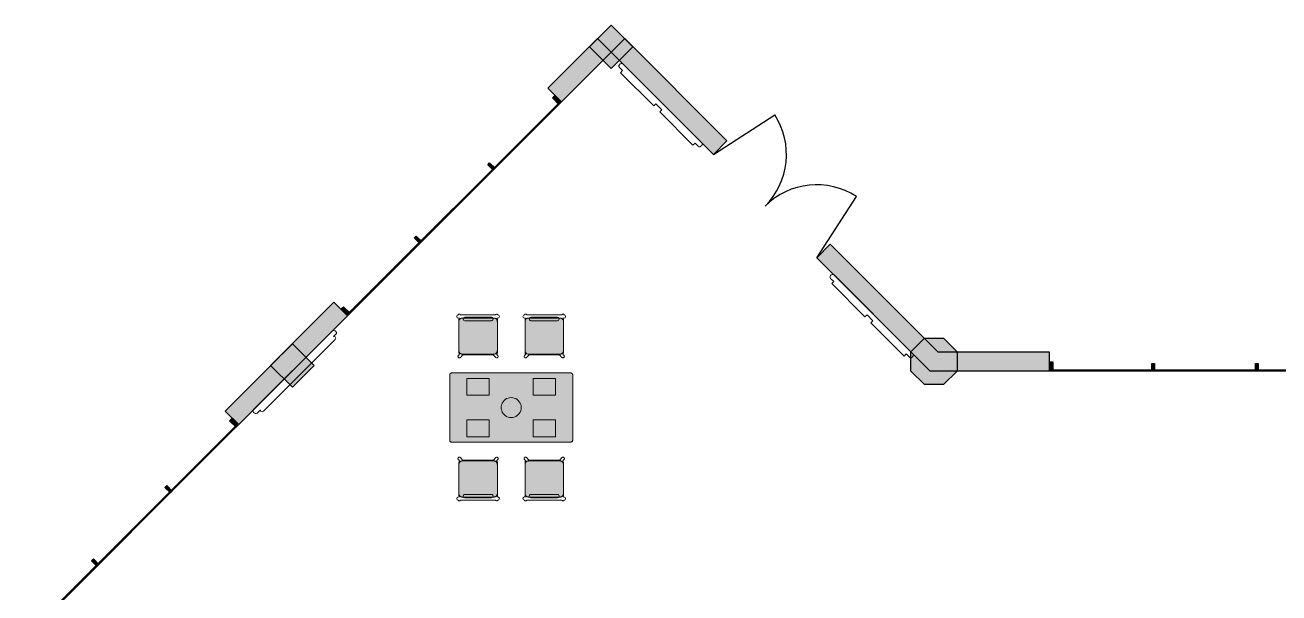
# Model space of a CAD drawing. Extents: x 2172.2 to 2210.6, y 415.3 to 458.1.
# Drawn here: x 2173.41 to 2189.72, y 450.7 to 458.09 of the extents above; entities that cross this region are included whole.
import ezdxf

# ---------------------------------------------------------------- set-up
doc = ezdxf.new("R2010")
doc.units = 0
for name, color, linetype, lineweight in [('AYAA_BR_CHAIRS', 7, 'CONTINUOUS', 18), ('AYAA_BR_COLUMNS', 8, 'CONTINUOUS', 30), ('AYAA_BR_FINE_DETAIL', 8, 'CONTINUOUS', 9), ('AYAA_BR_GLAZING', 4, 'CONTINUOUS', 13), ('AYAA_BR_TABLES', 7, 'CONTINUOUS', 18), ('AYAA_BR_WALL_DECOR', 32, 'CONTINUOUS', 13), ('AYAA_BR_WALLS', 7, 'CONTINUOUS', 30)]:
    doc.layers.add(name, color=color, linetype=linetype, lineweight=lineweight)

# ---------------------------------------------------------------- blocks, each defined once
blk = doc.blocks.new('AYAA_BR_ARCHITECTURE')
at = {"layer": 'AYAA_BR_COLUMNS', "true_color": 0xc2b092}
for points in [[(-8.96358, 24.092869), (-8.68074, 23.81003), (-8.96358, 23.527191), (-9.246388, 23.810064)], [(-12.827707, 19.663063), (-13.110547, 19.380224), (-13.393355, 19.663097), (-13.110547, 19.945902)], [(-4.888579, 19.414322), (-5.065355, 19.591097), (-5.065322, 19.841131), (-4.888579, 20.01787), (-4.638581, 20.01787), (-4.461805, 19.841095), (-4.461805, 19.591097), (-4.638581, 19.414322)]]:
    blk.add_hatch(color=256, dxfattribs=at).paths.add_polyline_path(points)
at = {"layer": 'AYAA_BR_WALLS', "true_color": 0xe4e1d8}
for points in [[(-9.785592, 23.270863), (-9.140357, 23.916096), (-8.96358, 23.739319), (-9.608815, 23.094086)], [(-8.96358, 23.739319), (-8.786804, 23.916096), (-7.45641, 22.585703), (-7.633187, 22.408926)], [(-9.727609, 23.144997), (-9.695082, 23.177523), (-9.610229, 23.09267), (-9.642756, 23.060144)], [(-10.568145, 22.276176), (-10.544104, 22.300219), (-10.473392, 22.229507), (-10.497435, 22.205465)], [(-11.522739, 21.321583), (-11.498697, 21.345623), (-11.427987, 21.274914), (-11.452028, 21.250872)], [(-3.26358, 19.591097), (-4.815357, 19.591097), (-6.289684, 21.065424), (-6.112907, 21.242199), (-4.711805, 19.841097), (-3.26358, 19.841097)], [(-13.985592, 19.070862), (-12.571379, 20.485075), (-12.394602, 20.308298), (-13.808815, 18.894085)], [(-12.445514, 20.427092), (-12.360661, 20.342239), (-12.393188, 20.309711), (-12.478041, 20.394566)], [(-3.26158, 19.711096), (-3.21558, 19.711096), (-3.21558, 19.591097), (-3.26158, 19.591097)], [(-1.93058, 19.691095), (-1.89658, 19.691095), (-1.89658, 19.591097), (-1.93058, 19.591097)], [(-0.58058, 19.691095), (-0.54658, 19.691095), (-0.54658, 19.591097), (-0.58058, 19.591097)], [(-13.927608, 18.944996), (-13.895082, 18.977524), (-13.810229, 18.892672), (-13.842756, 18.860144)], [(-14.768146, 18.076176), (-14.744103, 18.100218), (-14.673393, 18.029507), (-14.697434, 18.005465)], [(-15.722739, 17.121582), (-15.698698, 17.145624), (-15.627987, 17.074913), (-15.652029, 17.050871)]]:
    blk.add_hatch(color=256, dxfattribs=at).paths.add_polyline_path(points)
at = {"layer": 'AYAA_BR_COLUMNS', "linetype": 'CONTINUOUS', "lineweight": -2}
for points in [[(-8.96358, 24.092869), (-8.68074, 23.81003), (-8.96358, 23.527191), (-9.246388, 23.810064)], [(-12.827707, 19.663063), (-13.110547, 19.380224), (-13.393355, 19.663097), (-13.110547, 19.945902)], [(-4.888579, 19.414322), (-5.065355, 19.591097), (-5.065322, 19.841131), (-4.888579, 20.01787), (-4.638581, 20.01787), (-4.461805, 19.841095), (-4.461805, 19.591097), (-4.638581, 19.414322)]]:
    blk.add_lwpolyline(points, close=True, dxfattribs=at)
at = {"layer": 'AYAA_BR_GLAZING', "linetype": 'CONTINUOUS', "lineweight": -2}
for points in [[(-9.626493, 23.076406), (-12.376925, 20.325975), (-12.387531, 20.336582), (-9.637099, 23.087013)], [(2.11142, 19.591097), (-3.23858, 19.591097), (-3.23858, 19.606096), (2.11142, 19.606096)], [(-13.837099, 18.887014), (-13.826492, 18.876408), (-16.576925, 16.125977), (-16.58753, 16.136581)]]:
    blk.add_lwpolyline(points, close=True, dxfattribs=at)
at = {"layer": 'AYAA_BR_WALLS', "linetype": 'CONTINUOUS', "lineweight": -2}
for points in [[(-9.785592, 23.270863), (-9.140357, 23.916096), (-8.96358, 23.739319), (-9.608815, 23.094086)], [(-8.96358, 23.739319), (-8.786804, 23.916096), (-7.45641, 22.585703), (-7.633187, 22.408926)], [(-9.727609, 23.144997), (-9.695082, 23.177523), (-9.610229, 23.09267), (-9.642756, 23.060144)], [(-10.568145, 22.276176), (-10.544104, 22.300219), (-10.473392, 22.229507), (-10.497435, 22.205465)], [(-11.522739, 21.321583), (-11.498697, 21.345623), (-11.427987, 21.274914), (-11.452028, 21.250872)], [(-3.26358, 19.591097), (-4.815357, 19.591097), (-6.289684, 21.065424), (-6.112907, 21.242199), (-4.711805, 19.841097), (-3.26358, 19.841097)], [(-13.985592, 19.070862), (-12.571379, 20.485075), (-12.394602, 20.308298), (-13.808815, 18.894085)], [(-12.445514, 20.427092), (-12.360661, 20.342239), (-12.393188, 20.309711), (-12.478041, 20.394566)], [(-3.26158, 19.711096), (-3.21558, 19.711096), (-3.21558, 19.591097), (-3.26158, 19.591097)], [(-1.93058, 19.691095), (-1.89658, 19.691095), (-1.89658, 19.591097), (-1.93058, 19.591097)], [(-0.58058, 19.691095), (-0.54658, 19.691095), (-0.54658, 19.591097), (-0.58058, 19.591097)], [(-13.927608, 18.944996), (-13.895082, 18.977524), (-13.810229, 18.892672), (-13.842756, 18.860144)], [(-14.768146, 18.076176), (-14.744103, 18.100218), (-14.673393, 18.029507), (-14.697434, 18.005465)], [(-15.722739, 17.121582), (-15.698698, 17.145624), (-15.627987, 17.074913), (-15.652029, 17.050871)]]:
    blk.add_lwpolyline(points, close=True, dxfattribs=at)
blk = doc.blocks.new('AYAA_BR_DOOR_D1')
at = {"color": 0, "linetype": 'CONTINUOUS'}
for points in [[(-0.95, 0), (-0.752, 0.929)], [(0.95, 0), (0.752, 0.929)]]:
    blk.add_lwpolyline(points, dxfattribs=at)
at = {"color": 0}
for centre, start, end in [((-0.95, 0), 0, 78), ((0.95, 0), 102, 180)]:
    blk.add_arc(centre, 0.95, start, end, dxfattribs=at)
blk = doc.blocks.new('AYAA_BR_TABLE_FOUR_RECT')
at = {"true_color": 0xefe8d6}
blk.add_hatch(color=256, dxfattribs=at).paths.add_polyline_path([(-0.794834, -0.440219), (-0.796651, -0.4375), (-0.798097, -0.434567), (-0.799148, -0.43147), (-0.799786, -0.428263), (-0.8, -0.425), (-0.8, 0.425), (-0.799786, 0.428263), (-0.799148, 0.43147), (-0.798097, 0.434567), (-0.796651, 0.4375), (-0.794834, 0.440219), (-0.792678, 0.442678), (-0.790219, 0.444834), (-0.7875, 0.446651), (-0.784567, 0.448097), (-0.78147, 0.449148), (-0.778263, 0.449786), (-0.775, 0.45), (0.775, 0.45), (0.778263, 0.449786), (0.78147, 0.449148), (0.784567, 0.448097), (0.7875, 0.446651), (0.790219, 0.444834), (0.792678, 0.442678), (0.794834, 0.440219), (0.796651, 0.4375), (0.798097, 0.434567), (0.799148, 0.43147), (0.799786, 0.428263), (0.8, 0.425), (0.8, -0.425), (0.799786, -0.428263), (0.799148, -0.43147), (0.798097, -0.434567), (0.796651, -0.4375), (0.794834, -0.440219), (0.792678, -0.442678), (0.790219, -0.444834), (0.7875, -0.446651), (0.784567, -0.448097), (0.78147, -0.449148), (0.778263, -0.449786), (0.775, -0.45), (-0.775, -0.45), (-0.778263, -0.449786), (-0.78147, -0.449148), (-0.784567, -0.448097), (-0.7875, -0.446651), (-0.790219, -0.444834), (-0.792678, -0.442678)])
at = {"color": 0, "linetype": 'CONTINUOUS', "lineweight": -2}
blk.add_lwpolyline([(-0.8, -0.425), (-0.8, 0.425), (-0.799786, 0.428263), (-0.799148, 0.43147), (-0.798097, 0.434567), (-0.796651, 0.4375), (-0.794834, 0.440219), (-0.792678, 0.442678), (-0.790219, 0.444834), (-0.7875, 0.446651), (-0.784567, 0.448097), (-0.78147, 0.449148), (-0.778263, 0.449786), (-0.775, 0.45), (0.775, 0.45), (0.778263, 0.449786), (0.78147, 0.449148), (0.784567, 0.448097), (0.7875, 0.446651), (0.790219, 0.444834), (0.792678, 0.442678), (0.794834, 0.440219), (0.796651, 0.4375), (0.798097, 0.434567), (0.799148, 0.43147), (0.799786, 0.428263), (0.8, 0.425), (0.8, -0.425), (0.799786, -0.428263), (0.799148, -0.43147), (0.798097, -0.434567), (0.796651, -0.4375), (0.794834, -0.440219), (0.792678, -0.442678), (0.790219, -0.444834), (0.7875, -0.446651), (0.784567, -0.448097), (0.78147, -0.449148), (0.778263, -0.449786), (0.775, -0.45), (-0.775, -0.45), (-0.778263, -0.449786), (-0.78147, -0.449148), (-0.784567, -0.448097), (-0.7875, -0.446651), (-0.790219, -0.444834), (-0.792678, -0.442678), (-0.794834, -0.440219), (-0.796651, -0.4375), (-0.798097, -0.434567), (-0.799148, -0.43147), (-0.799786, -0.428263)], close=True, dxfattribs=at)
at = {"layer": 'AYAA_BR_FINE_DETAIL', "linetype": 'CONTINUOUS', "lineweight": -2}
for points in [[(-0.575, 0.378), (-0.574733, 0.378999), (-0.573999, 0.379733), (-0.573, 0.38), (-0.287, 0.38), (-0.286001, 0.379733), (-0.285267, 0.378999), (-0.285, 0.378), (-0.285, 0.162), (-0.285267, 0.161001), (-0.286001, 0.160267), (-0.287, 0.16), (-0.573, 0.16), (-0.573999, 0.160267), (-0.574733, 0.161001), (-0.575, 0.162)], [(0.285267, 0.378999), (0.286001, 0.379733), (0.287, 0.38), (0.573, 0.38), (0.573999, 0.379733), (0.574733, 0.378999), (0.575, 0.378), (0.575, 0.162), (0.574733, 0.161001), (0.573999, 0.160267), (0.573, 0.16), (0.287, 0.16), (0.286001, 0.160267), (0.285267, 0.161001), (0.285, 0.162), (0.285, 0.378)], [(-0.123637, 0.040172), (-0.115831, 0.059019), (-0.105172, 0.076412), (-0.091924, 0.091924), (-0.076412, 0.105172), (-0.059019, 0.115831), (-0.040172, 0.123637), (-0.020336, 0.128399), (0, 0.13), (0.020336, 0.128399), (0.040172, 0.123637), (0.059019, 0.115831), (0.076412, 0.105172), (0.091924, 0.091924), (0.105172, 0.076412), (0.115831, 0.059019), (0.123637, 0.040172), (0.128399, 0.020336), (0.13, 0), (0.128399, -0.020336), (0.123637, -0.040172), (0.115831, -0.059019), (0.105172, -0.076412), (0.091924, -0.091924), (0.076412, -0.105172), (0.059019, -0.115831), (0.040172, -0.123637), (0.020336, -0.128399), (0, -0.13), (-0.020336, -0.128399), (-0.040172, -0.123637), (-0.059019, -0.115831), (-0.076412, -0.105172), (-0.091924, -0.091924), (-0.105172, -0.076412), (-0.115831, -0.059019), (-0.123637, -0.040172), (-0.128399, -0.020336), (-0.13, 0), (-0.128399, 0.020336)], [(-0.573, -0.16), (-0.287, -0.16), (-0.286001, -0.160267), (-0.285267, -0.161001), (-0.285, -0.162), (-0.285, -0.378), (-0.285267, -0.378999), (-0.286001, -0.379733), (-0.287, -0.38), (-0.573, -0.38), (-0.573999, -0.379733), (-0.574733, -0.378999), (-0.575, -0.378), (-0.575, -0.162), (-0.574733, -0.161001), (-0.573999, -0.160267)], [(0.287, -0.16), (0.573, -0.16), (0.573999, -0.160267), (0.574733, -0.161001), (0.575, -0.162), (0.575, -0.378), (0.574733, -0.378999), (0.573999, -0.379733), (0.573, -0.38), (0.287, -0.38), (0.286001, -0.379733), (0.285267, -0.378999), (0.285, -0.378), (0.285, -0.162), (0.285267, -0.161001), (0.286001, -0.160267)]]:
    blk.add_lwpolyline(points, close=True, dxfattribs=at)
blk = doc.blocks.new('AYAA_BR_CHAIR_OLIVE')
at = {"true_color": 0xd7dec3}
blk.add_hatch(color=256, dxfattribs=at).paths.add_polyline_path([(-0.247475, -0.204863), (-0.248872, -0.200013), (-0.249717, -0.195038), (-0.25, -0.19), (-0.25, 0.19), (-0.249717, 0.195038), (-0.248872, 0.200013), (-0.247475, 0.204863), (-0.245544, 0.209525), (-0.243103, 0.213941), (-0.240182, 0.218057), (-0.23682, 0.22182), (-0.233057, 0.225182), (-0.228941, 0.228103), (-0.224525, 0.230544), (-0.219863, 0.232475), (-0.215013, 0.233872), (-0.210038, 0.234717), (-0.205, 0.235), (0.205, 0.235), (0.210038, 0.234717), (0.215013, 0.233872), (0.219863, 0.232475), (0.224525, 0.230544), (0.228941, 0.228103), (0.233057, 0.225182), (0.23682, 0.22182), (0.240182, 0.218057), (0.243103, 0.213941), (0.245544, 0.209525), (0.247475, 0.204863), (0.248872, 0.200013), (0.249717, 0.195038), (0.25, 0.19), (0.25, -0.19), (0.249717, -0.195038), (0.248872, -0.200013), (0.247475, -0.204863), (0.245544, -0.209525), (0.243103, -0.213941), (0.240182, -0.218057), (0.23682, -0.22182), (0.233057, -0.225182), (0.228941, -0.228103), (0.224525, -0.230544), (0.219863, -0.232475), (0.215013, -0.233872), (0.210038, -0.234717), (0.205, -0.235), (-0.205, -0.235), (-0.210038, -0.234717), (-0.215013, -0.233872), (-0.219863, -0.232475), (-0.224525, -0.230544), (-0.228941, -0.228103), (-0.233057, -0.225182), (-0.23682, -0.22182), (-0.240182, -0.218057), (-0.243103, -0.213941), (-0.245544, -0.209525)])
at = {"color": 0, "linetype": 'CONTINUOUS', "lineweight": -2}
for points in [[(-0.255, -0.233), (-0.242972, -0.233), (-0.245992, -0.22998), (-0.25, -0.215), (-0.25, 0.215), (-0.245992, 0.22998), (-0.240149, 0.235823), (-0.252556, 0.249383), (-0.254118, 0.250179), (-0.258321, 0.254382), (-0.26102, 0.259679), (-0.26195, 0.26555), (-0.26102, 0.271421), (-0.258321, 0.276718), (-0.254118, 0.280921), (-0.248821, 0.28362), (-0.24295, 0.28455), (-0.237079, 0.28362), (-0.231782, 0.280921), (-0.227579, 0.276718), (-0.22608, 0.273776), (-0.20172, 0.24715), (-0.200943, 0.245), (0.200943, 0.245), (0.20172, 0.24715), (0.22608, 0.273776), (0.227579, 0.276718), (0.231782, 0.280921), (0.237079, 0.28362), (0.24295, 0.28455), (0.248821, 0.28362), (0.254118, 0.280921), (0.258321, 0.276718), (0.26102, 0.271421), (0.26195, 0.26555), (0.26102, 0.259679), (0.258321, 0.254382), (0.254118, 0.250179), (0.252556, 0.249383), (0.240149, 0.235823), (0.245992, 0.22998), (0.25, 0.215), (0.25, -0.215), (0.245992, -0.22998), (0.242972, -0.233), (0.255, -0.233), (0.270556, -0.239444), (0.277, -0.255), (0.270556, -0.270556), (0.259027, -0.275332), (0.258321, -0.276718), (0.254118, -0.280921), (0.248821, -0.28362), (0.24295, -0.28455), (0.237079, -0.28362), (0.231782, -0.280921), (0.227861, -0.277), (-0.227861, -0.277), (-0.231782, -0.280921), (-0.237079, -0.28362), (-0.24295, -0.28455), (-0.248821, -0.28362), (-0.254118, -0.280921), (-0.258321, -0.276718), (-0.259027, -0.275332), (-0.270556, -0.270556), (-0.277, -0.255), (-0.270556, -0.239444)], [(-0.247475, -0.204863), (-0.248872, -0.200013), (-0.249717, -0.195038), (-0.25, -0.19), (-0.25, 0.19), (-0.249717, 0.195038), (-0.248872, 0.200013), (-0.247475, 0.204863), (-0.245544, 0.209525), (-0.243103, 0.213941), (-0.240182, 0.218057), (-0.23682, 0.22182), (-0.233057, 0.225182), (-0.228941, 0.228103), (-0.224525, 0.230544), (-0.219863, 0.232475), (-0.215013, 0.233872), (-0.210038, 0.234717), (-0.205, 0.235), (0.205, 0.235), (0.210038, 0.234717), (0.215013, 0.233872), (0.219863, 0.232475), (0.224525, 0.230544), (0.228941, 0.228103), (0.233057, 0.225182), (0.23682, 0.22182), (0.240182, 0.218057), (0.243103, 0.213941), (0.245544, 0.209525), (0.247475, 0.204863), (0.248872, 0.200013), (0.249717, 0.195038), (0.25, 0.19), (0.25, -0.19), (0.249717, -0.195038), (0.248872, -0.200013), (0.247475, -0.204863), (0.245544, -0.209525), (0.243103, -0.213941), (0.240182, -0.218057), (0.23682, -0.22182), (0.233057, -0.225182), (0.228941, -0.228103), (0.224525, -0.230544), (0.219863, -0.232475), (0.215013, -0.233872), (0.210038, -0.234717), (0.205, -0.235), (-0.205, -0.235), (-0.210038, -0.234717), (-0.215013, -0.233872), (-0.219863, -0.232475), (-0.224525, -0.230544), (-0.228941, -0.228103), (-0.233057, -0.225182), (-0.23682, -0.22182), (-0.240182, -0.218057), (-0.243103, -0.213941), (-0.245544, -0.209525)], [(-0.183735, -0.203506), (-0.1725, -0.2005), (0.1725, -0.2005), (0.183735, -0.203506), (0.191994, -0.211765), (0.195, -0.223), (0.191994, -0.234235), (0.183735, -0.242494), (0.1725, -0.2455), (-0.1725, -0.2455), (-0.183735, -0.242494), (-0.191994, -0.234235), (-0.195, -0.223), (-0.191994, -0.211765)]]:
    blk.add_lwpolyline(points, close=True, dxfattribs=at)
blk = doc.blocks.new('AYAA_BR_WALL_SUN')
at = {"color": 0, "linetype": 'CONTINUOUS', "lineweight": -2}
blk.add_lwpolyline([(-0.65, -0.104), (-0.666971, -0.096971), (-0.674, -0.08), (-0.666971, -0.063029), (-0.664487, -0.062), (-0.725, -0.062), (-0.737484, -0.05866), (-0.74666, -0.049484), (-0.75, -0.037), (-0.75, -0.023), (-0.74666, -0.010516), (-0.737484, -0.00134), (-0.725, 0.002), (0.725, 0.002), (0.737484, -0.00134), (0.74666, -0.010516), (0.75, -0.023), (0.75, -0.037), (0.74666, -0.049484), (0.737484, -0.05866), (0.725, -0.062), (0.684472, -0.062), (0.686954, -0.063029), (0.693977, -0.08), (0.686954, -0.096971), (0.67, -0.104)], close=True, dxfattribs=at)
blk = doc.blocks.new('AYAA_BR_WALL_ARCH')
at = {"color": 0, "linetype": 'CONTINUOUS', "lineweight": -2}
blk.add_lwpolyline([(-0.75, -0.023), (-0.74666, -0.010516), (-0.737484, -0.00134), (-0.725, 0.002), (0.725, 0.002), (0.737484, -0.00134), (0.74666, -0.010516), (0.75, -0.023), (0.75, -0.037), (0.74666, -0.049484), (0.737484, -0.05866), (0.725, -0.062), (0.666, -0.062), (0.666, -0.1), (0.054, -0.1), (0.054, -0.062), (-0.054, -0.062), (-0.054, -0.1), (-0.666, -0.1), (-0.666, -0.062), (-0.725, -0.062), (-0.737484, -0.05866), (-0.74666, -0.049484), (-0.75, -0.037)], close=True, dxfattribs=at)

msp = doc.modelspace()

# ---------------------------------------------------------------- block references
at = {"layer": 'AYAA_BR_CHAIRS', "linetype": 'CONTINUOUS', "rotation": -179.99999499104388}
for p in [(2179.306, 454.046), (2180.166, 454.046)]:
    msp.add_blockref('AYAA_BR_CHAIR_OLIVE', p, dxfattribs=at)
at = {"layer": 'AYAA_BR_CHAIRS', "linetype": 'CONTINUOUS'}
for p in [(2179.306, 452.186), (2180.166, 452.186)]:
    msp.add_blockref('AYAA_BR_CHAIR_OLIVE', p, dxfattribs=at)
at = {"layer": 'AYAA_BR_TABLES', "linetype": 'CONTINUOUS'}
msp.add_blockref('AYAA_BR_TABLE_FOUR_RECT', (2179.736, 453.116), dxfattribs=at)
at = {"layer": 'AYAA_BR_WALL_DECOR', "linetype": 'CONTINUOUS', "xscale": 0.999999982885729, "yscale": 0.999999982885729}
for name, p, rotation in [('AYAA_BR_WALL_ARCH', (2181.701, 457.073), -45), ('AYAA_BR_WALL_ARCH', (2184.447, 454.328), -45), ('AYAA_BR_WALL_SUN', (2176.899, 453.6), 45)]:
    msp.add_blockref(name, p, dxfattribs=dict(at, rotation=rotation))
at = {"layer": 'AYAA_BR_WALLS'}
msp.add_blockref('AYAA_BR_ARCHITECTURE', (2190, 434), dxfattribs=at)
at = {"layer": 'AYAA_BR_WALLS', "rotation": -45.00000000000121}
msp.add_blockref('AYAA_BR_DOOR_D1', (2183.039, 455.737), dxfattribs=at)

doc.saveas('drawing.dxf')
